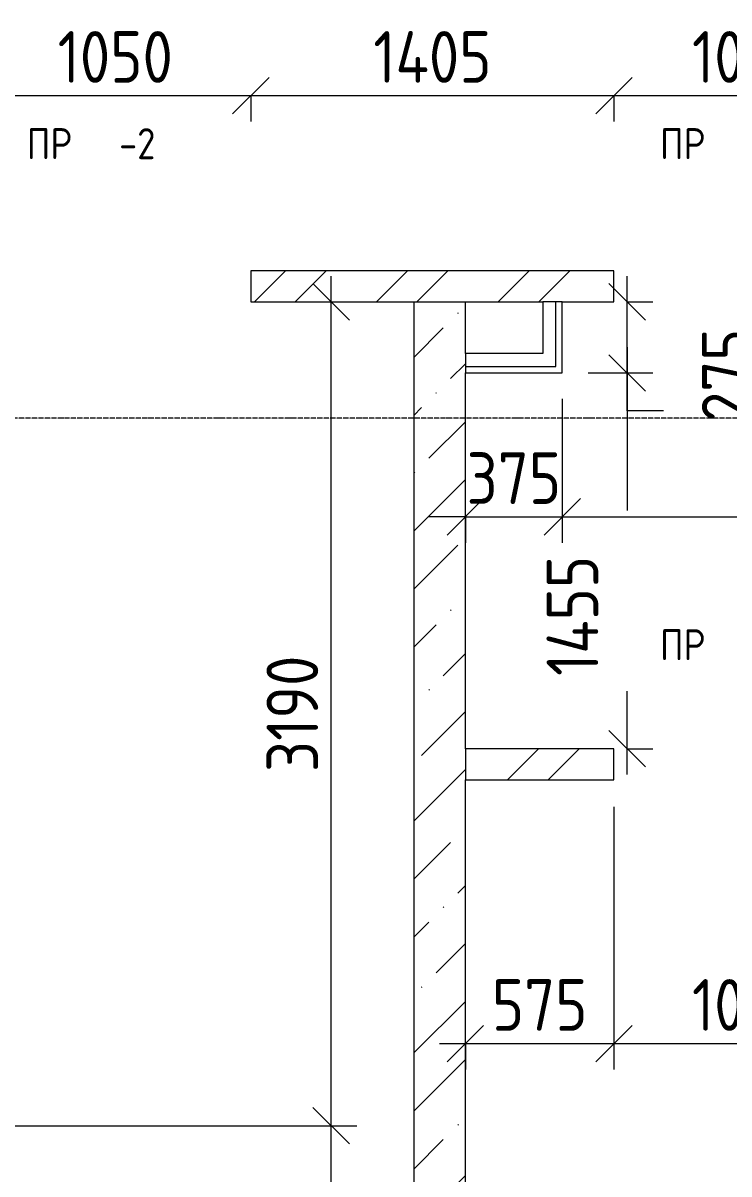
# Model space of a CAD drawing. Header units: millimetres. Extents: x -56773 to 323062, y -262288 to 76460.
# Drawn here: x 4688 to 7420, y -3922 to 535 of the extents above; entities that cross this region are included whole.
import ezdxf

# ---------------------------------------------------------------- set-up
doc = ezdxf.new("R2010")
doc.units = ezdxf.units.MM
doc.linetypes.add('ADSK_Линия сетки', pattern=[25, 20, -2.5, 0, -2.5])
for name, color, linetype, lineweight in [('Марки', 7, 'Continuous', 20), ('Оси', 7, 'Continuous', 9), ('Размеры', 7, 'Continuous', 9), ('Стены внутренние', 7, 'Continuous', 18), ('Стены наружные', 7, 'Continuous', 18), ('Стены штриховка', 7, 'Continuous', 9)]:
    doc.layers.add(name, color=color, linetype=linetype, lineweight=lineweight)
doc.styles.add('GOST Common_3', font='', dxfattribs={"width": 0.9, "height": 200})
doc.styles.add('GOST Common_9', font='', dxfattribs={"width": 0.9, "height": 120})
doc.styles.get('GOST Common_3').set_extended_font_data('GOST Common')
doc.styles.get('GOST Common_9').set_extended_font_data('GOST Common')
doc.dimstyles.new('ADSK_Основной_2_0', dxfattribs={"dimscale": 304.8, "dimtxt": 201.142999, "dimasz": 0.463911, "dimexe": 0.328084, "dimexo": 0.328084, "dimgap": 0.164042, "dimtad": 1, "dimdec": 3, "dimrnd": 0.001, "dimdsep": 46, "dimtxsty": 'GOST Common_3', "dimblk1": 'OBLIQUE', "dimblk2": 'OBLIQUE', "dimsah": 1, "dimcen": 0.09, "dimdle": 0.328084, "dimazin": 2, "dimtfac": 1, "dimtdec": 4, "dimtix": 1, "dimtmove": 0, "dimatfit": 3, "dimfxl": 1, "dimtvp": 1, "dimtolj": 1, "dimtzin": 0, "dimlwd": 20, "dimlwe": 20, "dimarcsym": 2})
doc.dimstyles.new('ADSK_Основной_2_0_1', dxfattribs={"dimscale": 304.8, "dimtxt": 201.142999, "dimasz": 0.463911, "dimexe": 0.328084, "dimexo": 0.328084, "dimgap": 0.164042, "dimtad": 1, "dimdec": 3, "dimrnd": 0.001, "dimdsep": 46, "dimtxsty": 'GOST Common_3', "dimblk1": 'OBLIQUE', "dimblk2": 'OBLIQUE', "dimsah": 1, "dimcen": 0.09, "dimdle": 0.328084, "dimazin": 2, "dimtfac": 1, "dimtdec": 4, "dimtix": 1, "dimtmove": 1, "dimatfit": 3, "dimfxl": 1, "dimtvp": 1, "dimtolj": 1, "dimtzin": 0, "dimlwd": 20, "dimlwe": 20, "dimarcsym": 2})
doc.dimstyles.new('ADSK_Основной_2_0_2', dxfattribs={"dimscale": 304.8, "dimtxt": 201.142999, "dimasz": 0.463911, "dimexe": 0.328084, "dimexo": 0.328084, "dimgap": 0.164042, "dimtad": 1, "dimdec": 3, "dimrnd": 0.001, "dimdsep": 46, "dimtxsty": 'GOST Common_3', "dimblk1": 'OBLIQUE', "dimblk2": 'OBLIQUE', "dimsah": 1, "dimcen": 0.09, "dimdle": 0.328084, "dimazin": 2, "dimtfac": 1, "dimtdec": 4, "dimtix": 1, "dimtmove": 0, "dimatfit": 3, "dimfxl": 1, "dimtvp": 1, "dimtolj": 1, "dimtzin": 0, "dimlwd": 20, "dimlwe": 20, "dimarcsym": 2})
pattern_1 = [(45, (0, 0), (-235.732, 235.732), []), (45, (157.15, 0), (-235.732, 235.732), [])]

# ---------------------------------------------------------------- blocks, each defined once
blk = doc.blocks.new('_Oblique')
at = {"color": 0, "linetype": 'ByBlock', "lineweight": -2}
blk.add_line((-0.5, -0.5), (0.5, 0.5), dxfattribs=at)
blk = doc.blocks.new('DIMBLOCK265-Кладочный план подвала')
at = {"layer": 'Defpoints', "color": 0, "transparency": 16777216}
for p in [(4520, 353.7), (5570, 353.7), (5570, 253.7)]:
    blk.add_point(p, dxfattribs=at)
at = {"layer": 'Размеры', "color": 0, "lineweight": 20, "transparency": 16777216}
for p, q in [((4420, 253.7), (5670, 253.7)), ((4520, 253.7), (4520, 153.7)), ((5570, 253.7), (5570, 153.7))]:
    blk.add_line(p, q, dxfattribs=at)
at = {"layer": 'Размеры', "color": 0, "lineweight": 20, "transparency": 16777216, "xscale": 141.4, "yscale": 141.4, "zscale": 141.4, "rotation": 180}
blk.add_blockref('_Oblique', (4520, 253.7), dxfattribs=at)
at = {"layer": 'Размеры', "color": 0, "lineweight": 20, "transparency": 16777216, "xscale": 141.4, "yscale": 141.4, "zscale": 141.4}
blk.add_blockref('_Oblique', (5570, 253.7), dxfattribs=at)
at = {"layer": 'Размеры', "color": 0, "lineweight": 9, "transparency": 16777216, "insert": (5045, 403.7), "char_height": 200, "width": 560.473, "attachment_point": 5, "style": 'GOST Common_3'}
blk.add_mtext('\\A1;1050', dxfattribs=at)
blk = doc.blocks.new('DIMBLOCK266-Кладочный план подвала')
at = {"layer": 'Defpoints', "color": 0, "transparency": 16777216}
for p in [(5570, 353.7), (6975, 353.7), (6975, 253.7)]:
    blk.add_point(p, dxfattribs=at)
at = {"layer": 'Размеры', "color": 0, "lineweight": 20, "transparency": 16777216}
for p, q in [((5470, 253.7), (7075, 253.7)), ((5570, 253.7), (5570, 153.7)), ((6975, 253.7), (6975, 153.7))]:
    blk.add_line(p, q, dxfattribs=at)
at = {"layer": 'Размеры', "color": 0, "lineweight": 20, "transparency": 16777216, "xscale": 141.4, "yscale": 141.4, "zscale": 141.4, "rotation": 180}
blk.add_blockref('_Oblique', (5570, 253.7), dxfattribs=at)
at = {"layer": 'Размеры', "color": 0, "lineweight": 20, "transparency": 16777216, "xscale": 141.4, "yscale": 141.4, "zscale": 141.4}
blk.add_blockref('_Oblique', (6975, 253.7), dxfattribs=at)
at = {"layer": 'Размеры', "color": 0, "lineweight": 9, "transparency": 16777216, "insert": (6272.5, 403.7), "char_height": 200, "width": 580.928, "attachment_point": 5, "style": 'GOST Common_3'}
blk.add_mtext('\\A1;1405', dxfattribs=at)
blk = doc.blocks.new('DIMBLOCK267-Кладочный план подвала')
at = {"layer": 'Defpoints', "color": 0, "transparency": 16777216}
for p in [(6975, 353.7), (8025, 353.7), (8025, 253.7)]:
    blk.add_point(p, dxfattribs=at)
at = {"layer": 'Размеры', "color": 0, "lineweight": 20, "transparency": 16777216}
for p, q in [((6875, 253.7), (8125, 253.7)), ((6975, 253.7), (6975, 153.7)), ((8025, 253.7), (8025, 153.7))]:
    blk.add_line(p, q, dxfattribs=at)
at = {"layer": 'Размеры', "color": 0, "lineweight": 20, "transparency": 16777216, "xscale": 141.4, "yscale": 141.4, "zscale": 141.4, "rotation": 180}
blk.add_blockref('_Oblique', (6975, 253.7), dxfattribs=at)
at = {"layer": 'Размеры', "color": 0, "lineweight": 20, "transparency": 16777216, "xscale": 141.4, "yscale": 141.4, "zscale": 141.4}
blk.add_blockref('_Oblique', (8025, 253.7), dxfattribs=at)
at = {"layer": 'Размеры', "color": 0, "lineweight": 9, "transparency": 16777216, "insert": (7500, 403.7), "char_height": 200, "width": 560.473, "attachment_point": 5, "style": 'GOST Common_3'}
blk.add_mtext('\\A1;1050', dxfattribs=at)
blk = doc.blocks.new('DIMBLOCK342-Кладочный план подвала')
at = {"layer": 'Defpoints', "color": 0, "transparency": 16777216}
for p in [(4370, -3735), (5880.3, -3735), (5780.3, -6945)]:
    blk.add_point(p, dxfattribs=at)
at = {"layer": 'Размеры', "color": 0, "lineweight": 20, "transparency": 16777216}
for p, q in [((5880.3, -7045), (5880.3, -3635)), ((4470, -3735), (5980.3, -3735)), ((5880.3, -6945), (5980.3, -6945))]:
    blk.add_line(p, q, dxfattribs=at)
at = {"layer": 'Размеры', "color": 0, "lineweight": 20, "transparency": 16777216, "xscale": 141.4, "yscale": 141.4, "zscale": 141.4}
for p, rotation in [((5880.3, -3735), 90), ((5880.3, -6945), 270)]:
    blk.add_blockref('_Oblique', p, dxfattribs=dict(at, rotation=rotation))
at = {"layer": 'Размеры', "color": 0, "lineweight": 9, "transparency": 16777216, "insert": (5730.3, -5340), "char_height": 200, "width": 560.473, "attachment_point": 5, "rotation": 90, "style": 'GOST Common_3'}
blk.add_mtext('\\A1;3210', dxfattribs=at)
blk = doc.blocks.new('DIMBLOCK343-Кладочный план подвала')
at = {"layer": 'Defpoints', "color": 0, "transparency": 16777216}
for p in [(5780.3, -545), (5880.3, -545), (4370, -3735)]:
    blk.add_point(p, dxfattribs=at)
at = {"layer": 'Размеры', "color": 0, "lineweight": 20, "transparency": 16777216}
for p, q in [((5880.3, -3835), (5880.3, -445)), ((5880.3, -545), (5980.3, -545)), ((4470, -3735), (5980.3, -3735))]:
    blk.add_line(p, q, dxfattribs=at)
at = {"layer": 'Размеры', "color": 0, "lineweight": 20, "transparency": 16777216, "xscale": 141.4, "yscale": 141.4, "zscale": 141.4}
for p, rotation in [((5880.3, -545), 90), ((5880.3, -3735), 270)]:
    blk.add_blockref('_Oblique', p, dxfattribs=dict(at, rotation=rotation))
at = {"layer": 'Размеры', "color": 0, "lineweight": 9, "transparency": 16777216, "insert": (5730.3, -2140), "char_height": 200, "width": 560.473, "attachment_point": 5, "rotation": 90, "style": 'GOST Common_3'}
blk.add_mtext('\\A1;3190', dxfattribs=at)
blk = doc.blocks.new('DIMBLOCK345-Кладочный план подвала')
at = {"layer": 'Defpoints', "color": 0, "transparency": 16777216}
for p in [(4370, -3735), (6200, -4747.3), (6200, -4847.3)]:
    blk.add_point(p, dxfattribs=at)
at = {"layer": 'Размеры', "color": 0, "lineweight": 20, "transparency": 16777216}
for p, q in [((4370, -3835), (4370, -4947.3)), ((4270, -4847.3), (6300, -4847.3)), ((6200, -4847.3), (6200, -4947.3))]:
    blk.add_line(p, q, dxfattribs=at)
at = {"layer": 'Размеры', "color": 0, "lineweight": 20, "transparency": 16777216, "xscale": 141.4, "yscale": 141.4, "zscale": 141.4, "rotation": 180}
blk.add_blockref('_Oblique', (4370, -4847.3), dxfattribs=at)
at = {"layer": 'Размеры', "color": 0, "lineweight": 20, "transparency": 16777216, "xscale": 141.4, "yscale": 141.4, "zscale": 141.4}
blk.add_blockref('_Oblique', (6200, -4847.3), dxfattribs=at)
at = {"layer": 'Размеры', "color": 0, "lineweight": 9, "transparency": 16777216, "insert": (5285, -4697.3), "char_height": 200, "width": 560.473, "attachment_point": 5, "style": 'GOST Common_3'}
blk.add_mtext('\\A1;1830', dxfattribs=at)
blk = doc.blocks.new('DIMBLOCK347-Кладочный план подвала')
at = {"layer": 'Defpoints', "color": 0, "transparency": 16777216}
for p in [(6975, -2400), (6400, -3317.3), (6975, -3417.2)]:
    blk.add_point(p, dxfattribs=at)
at = {"layer": 'Размеры', "color": 0, "lineweight": 20, "transparency": 16777216}
for p, q in [((6975, -2500), (6975, -3517.2)), ((6300, -3417.2), (7075, -3417.2)), ((6400, -3417.3), (6400, -3517.2))]:
    blk.add_line(p, q, dxfattribs=at)
at = {"layer": 'Размеры', "color": 0, "lineweight": 20, "transparency": 16777216, "xscale": 141.4, "yscale": 141.4, "zscale": 141.4, "rotation": 180}
blk.add_blockref('_Oblique', (6400, -3417.2), dxfattribs=at)
at = {"layer": 'Размеры', "color": 0, "lineweight": 20, "transparency": 16777216, "xscale": 141.4, "yscale": 141.4, "zscale": 141.4}
blk.add_blockref('_Oblique', (6975, -3417.2), dxfattribs=at)
at = {"layer": 'Размеры', "color": 0, "lineweight": 9, "transparency": 16777216, "insert": (6687.5, -3267.2), "char_height": 200, "width": 454.106, "attachment_point": 5, "style": 'GOST Common_3'}
blk.add_mtext('\\A1;575', dxfattribs=at)
blk = doc.blocks.new('DIMBLOCK348-Кладочный план подвала')
at = {"layer": 'Defpoints', "color": 0, "transparency": 16777216}
for p in [(6975, -2400), (8025, -2400), (8025, -3417.2)]:
    blk.add_point(p, dxfattribs=at)
at = {"layer": 'Размеры', "color": 0, "lineweight": 20, "transparency": 16777216}
for p, q in [((6975, -2500), (6975, -3517.2)), ((8025, -2500), (8025, -3517.2)), ((6875, -3417.2), (8125, -3417.2))]:
    blk.add_line(p, q, dxfattribs=at)
at = {"layer": 'Размеры', "color": 0, "lineweight": 20, "transparency": 16777216, "xscale": 141.4, "yscale": 141.4, "zscale": 141.4, "rotation": 180}
blk.add_blockref('_Oblique', (6975, -3417.2), dxfattribs=at)
at = {"layer": 'Размеры', "color": 0, "lineweight": 20, "transparency": 16777216, "xscale": 141.4, "yscale": 141.4, "zscale": 141.4}
blk.add_blockref('_Oblique', (8025, -3417.2), dxfattribs=at)
at = {"layer": 'Размеры', "color": 0, "lineweight": 9, "transparency": 16777216, "insert": (7500, -3267.2), "char_height": 200, "width": 560.473, "attachment_point": 5, "style": 'GOST Common_3'}
blk.add_mtext('\\A1;1050', dxfattribs=at)
blk = doc.blocks.new('DIMBLOCK350-Кладочный план подвала')
at = {"layer": 'Defpoints', "color": 0, "transparency": 16777216}
for p in [(6775, -820), (7025.8, -820), (6925.8, -2275)]:
    blk.add_point(p, dxfattribs=at)
at = {"layer": 'Размеры', "color": 0, "lineweight": 20, "transparency": 16777216}
for p, q in [((7025.8, -720), (7025.8, -1352.7)), ((6875, -820), (7125.8, -820)), ((7025.8, -2375), (7025.8, -2052.7)), ((7025.8, -2275), (7125.8, -2275))]:
    blk.add_line(p, q, dxfattribs=at)
at = {"layer": 'Размеры', "color": 0, "lineweight": 20, "transparency": 16777216, "xscale": 141.4, "yscale": 141.4, "zscale": 141.4}
for p, rotation in [((7025.8, -820), 90), ((7025.8, -2275), 270)]:
    blk.add_blockref('_Oblique', p, dxfattribs=dict(at, rotation=rotation))
at = {"layer": 'Размеры', "color": 0, "lineweight": 9, "transparency": 16777216, "insert": (6714.4, -1993.2), "char_height": 200, "width": 580.928, "attachment_point": 1, "rotation": 90, "line_spacing_factor": 1.022761, "style": 'GOST Common_3'}
blk.add_mtext('\\A1;1455', dxfattribs=at)
blk = doc.blocks.new('DIMBLOCK351-Кладочный план подвала')
at = {"layer": 'Defpoints', "color": 0, "transparency": 16777216}
for p in [(6925.8, -545), (7025.8, -545), (6775, -820)]:
    blk.add_point(p, dxfattribs=at)
at = {"layer": 'Размеры', "color": 0, "lineweight": 20, "transparency": 16777216}
for p, q in [((7025.8, -920), (7025.8, -445)), ((7025.8, -545), (7125.8, -545)), ((6875, -820), (7125.8, -820)), ((7025.8, -966.2), (7025.8, -820)), ((7167.2, -966.2), (7025.8, -966.2))]:
    blk.add_line(p, q, dxfattribs=at)
at = {"layer": 'Размеры', "color": 0, "lineweight": 20, "transparency": 16777216, "xscale": 141.4, "yscale": 141.4, "zscale": 141.4}
for p, rotation in [((7025.8, -545), 90), ((7025.8, -820), 270)]:
    blk.add_blockref('_Oblique', p, dxfattribs=dict(at, rotation=rotation))
at = {"layer": 'Размеры', "color": 0, "lineweight": 9, "transparency": 16777216, "insert": (7315.3, -1010), "char_height": 200, "width": 454.106, "attachment_point": 1, "rotation": 90, "line_spacing_factor": 1.022761, "style": 'GOST Common_3'}
blk.add_mtext('\\A1;275', dxfattribs=at)
blk = doc.blocks.new('DIMBLOCK352-Кладочный план подвала')
at = {"layer": 'Defpoints', "color": 0, "transparency": 16777216}
for p in [(6775, -820), (6400, -1277.4), (6775, -1377.4)]:
    blk.add_point(p, dxfattribs=at)
at = {"layer": 'Размеры', "color": 0, "lineweight": 20, "transparency": 16777216}
for p, q in [((6775, -920), (6775, -1477.4)), ((6400, -1377.4), (6258.6, -1377.4)), ((6400, -1377.4), (6400, -1477.4)), ((6400, -1377.4), (6775, -1377.4)), ((6775, -1377.4), (6916.4, -1377.4))]:
    blk.add_line(p, q, dxfattribs=at)
at = {"layer": 'Размеры', "color": 0, "lineweight": 20, "transparency": 16777216, "xscale": 141.4, "yscale": 141.4, "zscale": 141.4}
blk.add_blockref('_Oblique', (6400, -1377.4), dxfattribs=at)
at = {"layer": 'Размеры', "color": 0, "lineweight": 20, "transparency": 16777216, "xscale": 141.4, "yscale": 141.4, "zscale": 141.4, "rotation": 180}
blk.add_blockref('_Oblique', (6775, -1377.4), dxfattribs=at)
at = {"layer": 'Размеры', "color": 0, "lineweight": 9, "transparency": 16777216, "insert": (6587.5, -1227.4), "char_height": 200, "width": 454.106, "attachment_point": 5, "style": 'GOST Common_3'}
blk.add_mtext('\\A1;375', dxfattribs=at)
blk = doc.blocks.new('DIMBLOCK353-Кладочный план подвала')
at = {"layer": 'Defpoints', "color": 0, "transparency": 16777216}
for p in [(6775, -820), (8600, -1277.4), (8600, -1377.4)]:
    blk.add_point(p, dxfattribs=at)
at = {"layer": 'Размеры', "color": 0, "lineweight": 20, "transparency": 16777216}
for p, q in [((6775, -920), (6775, -1477.4)), ((6675, -1377.4), (8700, -1377.4)), ((8600, -1377.4), (8600, -1477.4))]:
    blk.add_line(p, q, dxfattribs=at)
at = {"layer": 'Размеры', "color": 0, "lineweight": 20, "transparency": 16777216, "xscale": 141.4, "yscale": 141.4, "zscale": 141.4, "rotation": 180}
blk.add_blockref('_Oblique', (6775, -1377.4), dxfattribs=at)
at = {"layer": 'Размеры', "color": 0, "lineweight": 20, "transparency": 16777216, "xscale": 141.4, "yscale": 141.4, "zscale": 141.4}
blk.add_blockref('_Oblique', (8600, -1377.4), dxfattribs=at)
at = {"layer": 'Размеры', "color": 0, "lineweight": 9, "transparency": 16777216, "insert": (7687.5, -1227.4), "char_height": 200, "width": 560.473, "attachment_point": 5, "style": 'GOST Common_3'}
blk.add_mtext('\\A1;1825', dxfattribs=at)

msp = doc.modelspace()

# ---------------------------------------------------------------- hatches: boundary and pattern name
at = {"layer": 'Стены внутренние', "lineweight": 9}
h = msp.add_hatch(dxfattribs=at)
h.set_pattern_fill('FP_2', color=256, style=0, pattern_type=2)
h.set_pattern_definition(pattern_1)
h.paths.add_polyline_path([(11125, -545.031), (11125, -425.031), (8025, -425.031), (8025, -545.031), (9845, -545.031)])
h.paths.add_polyline_path([(6975, -545.031), (6975, -425.031), (5570, -425.031), (5570, -545.031), (6775, -545.031)])
h.paths.add_polyline_path([(4250, -545.031), (4520, -545.031), (4520, -425.031), (4150, -425.031), (4150, -545.031)])
h.paths.add_polyline_path([(2880, -545.031), (3100, -545.031), (3100, -425.031), (1290, -425.031), (1290, -545.031), (1410, -545.031)])
h = msp.add_hatch(dxfattribs=at)
h.set_pattern_fill('FP_2', color=256, style=0, pattern_type=2)
h.set_pattern_definition(pattern_1)
h.paths.add_polyline_path([(8600, -2395.031), (8600, -2275.031), (8025, -2275.031), (8025, -2395.031)])
h.paths.add_polyline_path([(6975, -2395.031), (6975, -2275.031), (6400, -2275.031), (6400, -2395.031), (6580.7811, -2395.031)])
at = {"layer": 'Стены наружные', "lineweight": 9}
h = msp.add_hatch(dxfattribs=at)
h.set_pattern_fill('FP_1', color=256, style=0, pattern_type=2)
h.set_pattern_definition([(45, (0, 0), (84.1903, 308.6967), [396.875, -79.375, 3.353, -76.022])])
h.paths.add_polyline_path([(6400, -6945.031), (6400, -545.031), (6200, -545.031), (6200, -6945.031)])

# ---------------------------------------------------------------- linework, layer by layer
at = {"layer": 'Оси', "linetype": 'ADSK_Линия сетки', "lineweight": 5}
msp.add_line((62221.372, -995.031), (-25240.0967, -995.031), dxfattribs=at)
at = {"layer": 'Стены внутренние', "lineweight": 5}
for p, q in [((6975, -425.031), (5570, -425.031)), ((5570, -425.031), (5570, -545.031)), ((6975, -545.031), (6975, -425.031)), ((5570, -545.031), (6700, -545.031)), ((6700, -545.031), (6700, -745.031)), ((6775, -545.031), (6975, -545.031)), ((6775, -820.031), (6775, -545.031)), ((6700, -745.031), (6400, -745.031)), ((6400, -820.031), (6775, -820.031)), ((6975, -2275.031), (6400, -2275.031)), ((6975, -2395.031), (6975, -2275.031)), ((6400, -2395.031), (6975, -2395.031))]:
    msp.add_line(p, q, dxfattribs=at)
at = {"layer": 'Стены наружные', "lineweight": 9}
for p, q in [((6200, -545.031), (6200, -6945.031)), ((6400, -745.031), (6400, -545.031)), ((6400, -2275.031), (6400, -820.031)), ((6400, -6945.031), (6400, -2395.031))]:
    msp.add_line(p, q, dxfattribs=at)
at = {"layer": 'Стены штриховка', "lineweight": 9}
for p, q in [((6775, -545.031), (6700, -545.031)), ((6750, -795.031), (6750, -545.031)), ((6400, -745.031), (6400, -820.031)), ((6400, -795.031), (6750, -795.031)), ((6400, -2275.031), (6400, -2395.031))]:
    msp.add_line(p, q, dxfattribs=at)

# ---------------------------------------------------------------- texts
at = {"layer": 'Марки', "lineweight": 9, "char_height": 120, "attachment_point": 1, "style": 'GOST Common_9'}
for s, insert, width in [('ПР', (4702.55, 127.7538), 432.91125), ('-2', (5059.7375, 127.7538), 389.620125), ('ПР', (7153.1757, 127.7538), 432.91125), ('ПР', (7153.1757, -1812.6039), 432.91125)]:
    msp.add_mtext(s, dxfattribs=dict(at, insert=insert, width=width))

# ---------------------------------------------------------------- dimensions: what is measured, and where the dimension line sits
at = {"layer": 'Размеры', "lineweight": 9}
for base, p1, p2, dimstyle, override, picture, middle in [((5570, 253.7444), (4520, 353.7293), (5570, 353.7293), 'ADSK_Основной_2_0', {"dimpost": '<>', "dimfxl": 1050}, 'DIMBLOCK265-Кладочный план подвала', (5045, 403.7444)), ((6975, 253.7444), (5570, 353.7293), (6975, 353.7293), 'ADSK_Основной_2_0', {"dimpost": '<>', "dimfxl": 1405}, 'DIMBLOCK266-Кладочный план подвала', (6272.5, 403.7444)), ((8025, 253.7444), (6975, 353.7293), (8025, 353.7293), 'ADSK_Основной_2_0', {"dimpost": '<>', "dimfxl": 1050}, 'DIMBLOCK267-Кладочный план подвала', (7500, 403.7444)), ((6775, -1377.3983), (6400, -1277.4134), (6775, -820.031), 'ADSK_Основной_2_0_2', {"dimpost": '<>', "dimfxl": 591.458929}, 'DIMBLOCK352-Кладочный план подвала', (6587.5, -1227.3983)), ((8600, -1377.3983), (6775, -820.031), (8600, -1277.4134), 'ADSK_Основной_2_0_2', {"dimpost": '<>', "dimfxl": 1881.441911}, 'DIMBLOCK353-Кладочный план подвала', (7687.5, -1227.3983)), ((6975, -3417.2384), (6400, -3317.2535), (6975, -2400.031), 'ADSK_Основной_2_0_2', {"dimpost": '<>', "dimfxl": 1082.553472}, 'DIMBLOCK347-Кладочный план подвала', (6687.5, -3267.2384)), ((8025, -3417.2384), (6975, -2400.031), (8025, -2400.031), 'ADSK_Основной_2_0_2', {"dimpost": '<>', "dimfxl": 1050}, 'DIMBLOCK348-Кладочный план подвала', (7500, -3267.2384)), ((6200, -4847.2524), (4370, -3735.031), (6200, -4747.2675), 'ADSK_Основной_2_0_2', {"dimpost": '<>', "dimfxl": 2091.296897}, 'DIMBLOCK345-Кладочный план подвала', (5285, -4697.2524))]:
    dim = msp.add_linear_dim(base=base, p1=p1, p2=p2, dimstyle=dimstyle, override=override, dxfattribs=at)
    dim.commit()
    dim.dimension.update_dxf_attribs({"geometry": picture, "text_midpoint": middle})
for base, p1, p2, override, picture, middle in [((5880.3171, -545.031), (4370, -3735.031), (5780.3322, -545.031), {"dimpost": '<>', "dimfxl": 3487.855616}, 'DIMBLOCK343-Кладочный план подвала', (5730.3171, -2140.031)), ((5880.3171, -3735.031), (5780.3322, -6945.031), (4370, -3735.031), {"dimpost": '<>', "dimfxl": 3506.156984}, 'DIMBLOCK342-Кладочный план подвала', (5730.3171, -5340.031))]:
    dim = msp.add_linear_dim(base=base, p1=p1, p2=p2, angle=90, dimstyle='ADSK_Основной_2_0_2', override=override, dxfattribs=at)
    dim.commit()
    dim.dimension.update_dxf_attribs({"geometry": picture, "text_midpoint": middle})
for base, p1, p2, override, picture, middle in [((7025.7915, -545.031), (6775, -820.031), (6925.8066, -545.031), {"dimpost": '<>', "dimfxl": 313.636147}, 'DIMBLOCK351-Кладочный план подвала', (7229.0013, -966.2335)), ((7025.7915, -820.031), (6925.8066, -2275.031), (6775, -820.031), {"dimpost": '<>', "dimfxl": 1462.79446}, 'DIMBLOCK350-Кладочный план подвала', (6847.7592, -1702.7002))]:
    dim = msp.add_linear_dim(base=base, p1=p1, p2=p2, angle=90, dimstyle='ADSK_Основной_2_0_1', override=override, dxfattribs=at)
    dim.commit()
    dim.dimension.update_dxf_attribs({"geometry": picture, "text_midpoint": middle, "dimtype": 160, "text_rotation": 90})

doc.saveas('drawing.dxf')
